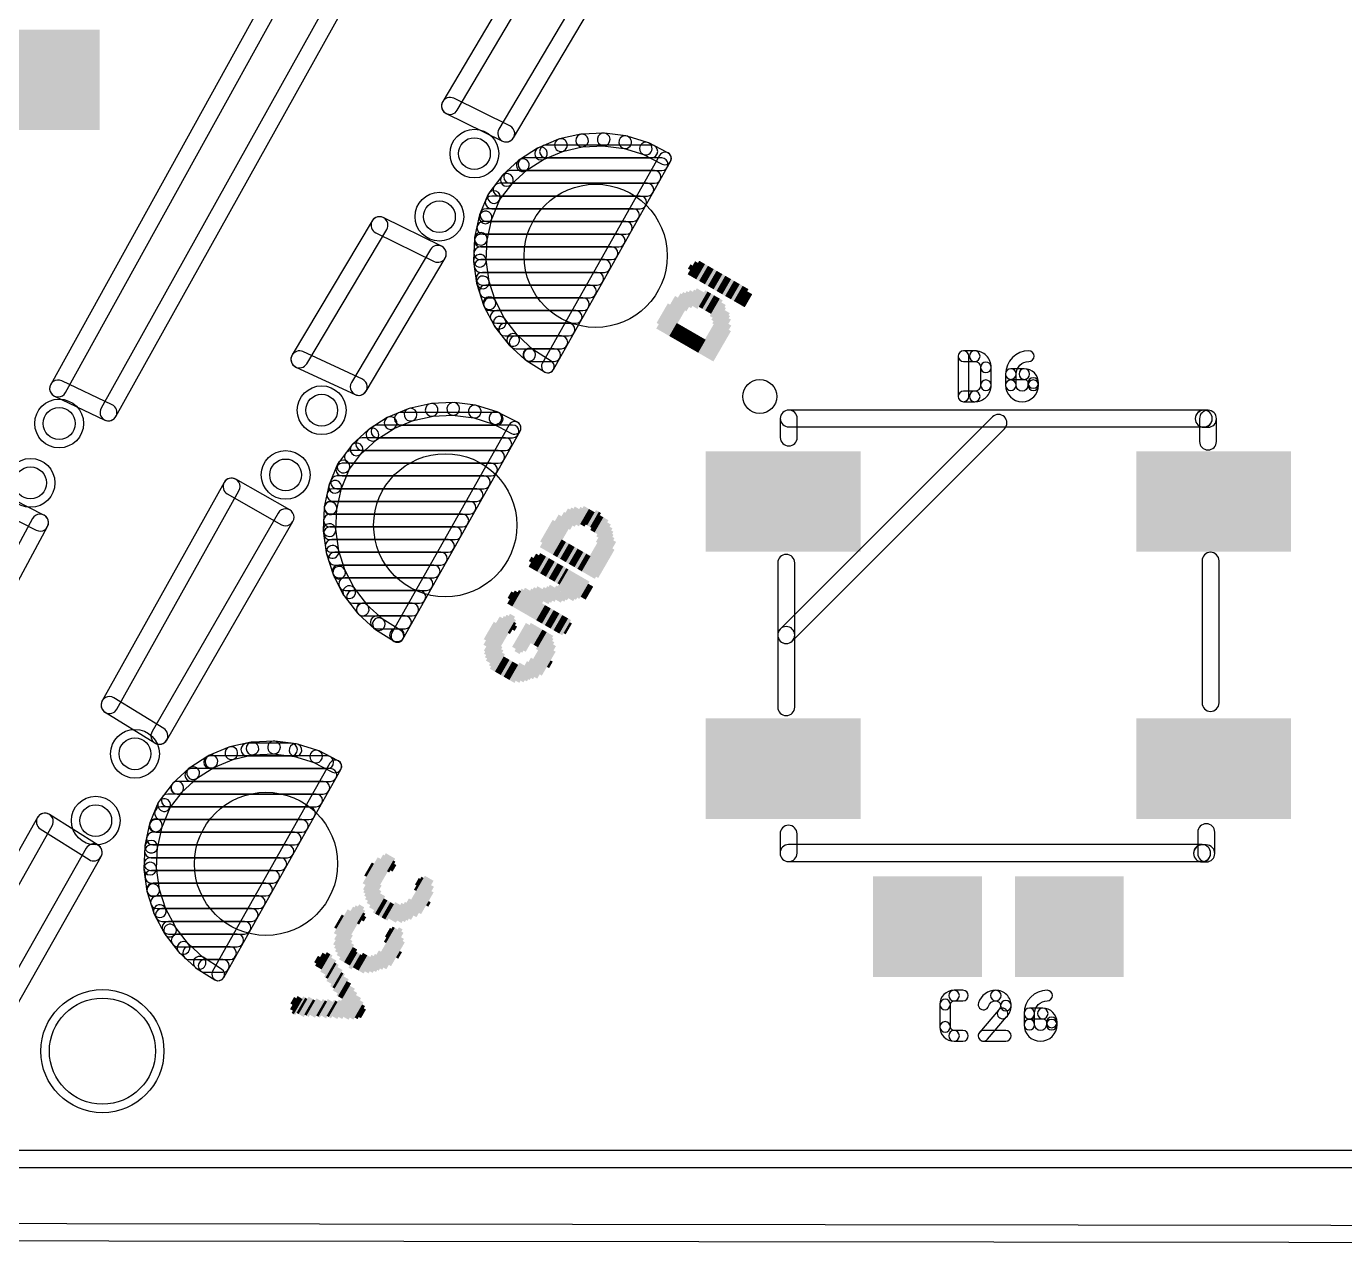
# Model space of a CAD drawing. Extents: x 0.02 to 3.96, y 0.03 to 4.16.
# Drawn here: x 2.579 to 3.201, y 2.563 to 3.137 of the extents above; entities that cross this region are included whole.
import ezdxf

# ---------------------------------------------------------------- set-up
doc = ezdxf.new("R2010")
doc.units = 0
for name, color, linetype in [('17', 82, 'CONTINUOUS'), ('20', 253, 'CONTINUOUS'), ('21', 253, 'CONTINUOUS'), ('25', 253, 'CONTINUOUS'), ('29', 253, 'CONTINUOUS')]:
    doc.layers.add(name, color=color, linetype=linetype)

# ---------------------------------------------------------------- blocks, each defined once
blk = doc.blocks.new('RECT')
blk.add_solid([(-0.5, -0.5), (0.5, -0.5), (-0.5, 0.5), (0.5, 0.5)])
blk = doc.blocks.new('ROUNDP')
blk.add_circle((0, 0), 0.5)

msp = doc.modelspace()

# ---------------------------------------------------------------- linework, layer by layer
at = {"layer": '20'}
for points in [[(2.7565, 3.267936), (2.59075, 2.968186, 1), (2.59775, 2.964314), (2.7635, 3.264064, 1)], [(2.621494, 2.953053), (2.795244, 3.264803, 1), (2.788256, 3.268697), (2.614506, 2.956947, 1)], [(2.782443, 3.097463), (2.880943, 3.263963, 1), (2.874057, 3.268037), (2.775557, 3.101537, 1)], [(2.907559, 3.266539), (2.802059, 3.088539, 1), (2.808941, 3.084461), (2.914441, 3.262461, 1)], [(2.807262, 3.090091), (2.780762, 3.103091, 1), (2.777238, 3.095909), (2.803738, 3.082909, 1)], [(2.711435, 2.97795), (2.749185, 3.0412, 1), (2.742315, 3.0453), (2.704565, 2.98205, 1)], [(2.743987, 3.039659), (2.771487, 3.026159, 1), (2.775013, 3.033341), (2.747513, 3.046841, 1)], [(2.76981, 3.031792), (2.73256, 2.969042, 1), (2.73944, 2.964958), (2.77669, 3.027708, 1)], [(2.737684, 2.970628), (2.709684, 2.983628, 1), (2.706316, 2.976372), (2.734316, 2.963372, 1)], [(2.592538, 2.962635), (2.616288, 2.951385, 1), (2.619712, 2.958615), (2.595962, 2.969865, 1)], [(2.621993, 2.81505), (2.679493, 2.91805, 1), (2.672507, 2.92195), (2.615007, 2.81895, 1)], [(2.674023, 2.916523), (2.699523, 2.902023, 1), (2.703477, 2.908977), (2.677977, 2.923477, 1)], [(2.563194, 2.909931), (2.583944, 2.899431, 1), (2.587556, 2.906569), (2.566806, 2.917069, 1)], [(2.698036, 2.907501), (2.638536, 2.804501, 1), (2.645464, 2.800499), (2.704964, 2.903499, 1)], [(2.582227, 2.904894), (2.483977, 2.722144, 1), (2.491023, 2.718356), (2.589273, 2.901106, 1)], [(2.6441, 2.805904), (2.6206, 2.820404, 1), (2.6164, 2.813596), (2.6399, 2.799096, 1)], [(2.482485, 2.566537), (2.591485, 2.760037, 1), (2.584515, 2.763963), (2.475515, 2.570463, 1)], [(2.585867, 2.758616), (2.608867, 2.744116, 1), (2.613133, 2.750884), (2.590133, 2.765384, 1)], [(2.607521, 2.749474), (2.525521, 2.604974, 1), (2.532479, 2.601026), (2.614479, 2.745526, 1)], [(2.529, 2.599), (3.2925, 2.599, 1), (3.2925, 2.607), (2.529, 2.607, 1)], [(3.313505, 2.5715), (2.479005, 2.5725, 1), (2.478995, 2.5645), (3.313495, 2.5635, 1)]]:
    msp.add_lwpolyline(points, format="xyb", close=True, dxfattribs=at)
for centre, radius in [((2.7905, 3.077), 0.0075), ((2.774, 3.04725), 0.0075), ((2.7185, 2.956), 0.0075), ((2.59475, 2.94975), 0.0075), ((2.58125, 2.92175), 0.0075), ((2.7015, 2.9255), 0.0075), ((2.6305, 2.794), 0.0075), ((2.612, 2.7625), 0.0075), ((2.615141, 2.653783), 0.025)]:
    msp.add_circle(centre, radius, dxfattribs=at)
at = {"layer": '21'}
for points in [[(2.940328, 2.847172), (3.040328, 2.947172, 1), (3.034672, 2.952828), (2.934672, 2.852828, 1)], [(3.1343, 2.9561), (2.9387, 2.9561, 1), (2.9387, 2.9481), (3.1343, 2.9481, 1)], [(2.9347, 2.9521), (2.9347, 2.9432, 1), (2.9427, 2.9432), (2.9427, 2.9521, 1)], [(3.1383, 2.952), (3.1383, 2.9521, 1), (3.1303, 2.9521), (3.1303, 2.952, 1)], [(3.1363, 2.956), (3.1343, 2.956, 1), (3.1343, 2.948), (3.1363, 2.948, 1)], [(3.1403, 2.9413), (3.1403, 2.952, 1), (3.1323, 2.952), (3.1323, 2.9413, 1)], [(2.9415, 2.85), (2.9415, 2.884, 1), (2.9335, 2.884), (2.9335, 2.85, 1)], [(3.1335, 2.885), (3.1335, 2.818, 1), (3.1415, 2.818), (3.1415, 2.885, 1)], [(2.9415, 2.816), (2.9415, 2.85, 1), (2.9335, 2.85), (2.9335, 2.816, 1)], [(2.9426, 2.7472), (2.9426, 2.7563, 1), (2.9346, 2.7563), (2.9346, 2.7472, 1)], [(3.1315, 2.757), (3.1315, 2.747, 1), (3.1395, 2.747), (3.1395, 2.757, 1)], [(3.1335, 2.7512), (2.9386, 2.7512, 1), (2.9386, 2.7432), (3.1335, 2.7432, 1)], [(3.1375, 2.747), (3.1375, 2.7472, 1), (3.1295, 2.7472), (3.1295, 2.747, 1)], [(3.1355, 2.751), (3.1335, 2.751, 1), (3.1335, 2.743), (3.1355, 2.743, 1)]]:
    msp.add_lwpolyline(points, format="xyb", close=True, dxfattribs=at)
msp.add_circle((2.925, 2.9625), 0.008, dxfattribs=at)
at = {"layer": '25'}
for points in [[(3.023562, 2.9625), (3.023562, 2.9815, 1), (3.018562, 2.9815), (3.018562, 2.9625, 1)], [(3.021062, 2.979), (3.02634, 2.979, 1), (3.02634, 2.984), (3.021062, 2.984, 1)], [(3.023562, 2.9625), (3.023562, 2.9815, 1), (3.018562, 2.9815), (3.018562, 2.9625, 1)], [(3.021062, 2.979), (3.02634, 2.979, 1), (3.02634, 2.984), (3.021062, 2.984, 1)], [(3.029118, 2.976222, 1), (3.034118, 2.976222, 0.414214), (3.02634, 2.984, 1), (3.02634, 2.979, -0.414214)], [(3.029118, 2.976222, 1), (3.034118, 2.976222, 0.414214), (3.02634, 2.984, 1), (3.02634, 2.979, -0.414214)], [(3.051827, 2.979, 1), (3.051827, 2.984, 0.414209), (3.040882, 2.973055, 1), (3.045882, 2.973055, -0.414209)], [(3.051827, 2.979, 1), (3.051827, 2.984, 0.414209), (3.040882, 2.973055, 1), (3.045882, 2.973055, -0.414209)], [(3.029118, 2.976222), (3.029118, 2.967778, 1), (3.034118, 2.967778), (3.034118, 2.976222, 1)], [(3.029118, 2.976222), (3.029118, 2.967778, 1), (3.034118, 2.967778), (3.034118, 2.976222, 1)], [(3.043382, 2.970555), (3.049716, 2.970555, 1), (3.049716, 2.975555), (3.043382, 2.975555, 1)], [(3.045882, 2.967778), (3.045882, 2.973055, 1), (3.040882, 2.973055), (3.040882, 2.967778, 1)], [(3.043382, 2.970555), (3.049716, 2.970555, 1), (3.049716, 2.975555), (3.043382, 2.975555, 1)], [(3.045882, 2.967778), (3.045882, 2.973055, 1), (3.040882, 2.973055), (3.040882, 2.967778, 1)], [(3.051438, 2.968833, 1), (3.056438, 2.968833, 0.414214), (3.049716, 2.975555, 1), (3.049716, 2.970555, -0.414214)], [(3.051438, 2.968833, 1), (3.056438, 2.968833, 0.414214), (3.049716, 2.975555, 1), (3.049716, 2.970555, -0.414214)], [(3.051438, 2.968833), (3.051438, 2.967778, 1), (3.056438, 2.967778), (3.056438, 2.968833, 1)], [(3.051438, 2.968833), (3.051438, 2.967778, 1), (3.056438, 2.967778), (3.056438, 2.968833, 1)], [(3.02634, 2.965), (3.021062, 2.965, 1), (3.021062, 2.96), (3.02634, 2.96, 1)], [(3.02634, 2.965), (3.021062, 2.965, 1), (3.021062, 2.96), (3.02634, 2.96, 1)], [(3.02634, 2.965, 1), (3.02634, 2.96, 0.41422), (3.034118, 2.967778, 1), (3.029118, 2.967778, -0.41422)], [(3.02634, 2.965, 1), (3.02634, 2.96, 0.41422), (3.034118, 2.967778, 1), (3.029118, 2.967778, -0.41422)], [(3.045882, 2.967778, 1), (3.040882, 2.967778, 1), (3.056438, 2.967778, 1), (3.051438, 2.967778, -1)], [(3.045882, 2.967778, 1), (3.040882, 2.967778, 1), (3.056438, 2.967778, 1), (3.051438, 2.967778, -1)], [(3.016588, 2.6775, 1), (3.016588, 2.6825, 0.414205), (3.009866, 2.675778, 1), (3.014866, 2.675778, -0.414205)], [(3.016588, 2.6775, 1), (3.016588, 2.6825, 0.414205), (3.009866, 2.675778, 1), (3.014866, 2.675778, -0.414205)], [(3.016588, 2.6775), (3.02081, 2.6775, 1), (3.02081, 2.6825), (3.016588, 2.6825, 1)], [(3.016588, 2.6775), (3.02081, 2.6775, 1), (3.02081, 2.6825), (3.016588, 2.6825, 1)], [(3.036284, 2.6775, 1), (3.036284, 2.6825, 0.325185), (3.0281, 2.676548, 1), (3.032857, 2.675007, -0.325185)], [(3.036284, 2.6775, 1), (3.036284, 2.6825, 0.325185), (3.0281, 2.676548, 1), (3.032857, 2.675007, -0.325185)], [(3.038534, 2.67525, 1), (3.043534, 2.67525, 0.414214), (3.036284, 2.6825, 1), (3.036284, 2.6775, -0.414214)], [(3.038534, 2.67525, 1), (3.043534, 2.67525, 0.414214), (3.036284, 2.6825, 1), (3.036284, 2.6775, -0.414214)], [(3.060523, 2.6775, 1), (3.060523, 2.6825, 0.414209), (3.049579, 2.671555, 1), (3.054579, 2.671555, -0.414209)], [(3.060523, 2.6775, 1), (3.060523, 2.6825, 0.414209), (3.049579, 2.671555, 1), (3.054579, 2.671555, -0.414209)], [(3.014866, 2.665222), (3.014866, 2.675778, 1), (3.009866, 2.675778), (3.009866, 2.665222, 1)], [(3.014866, 2.665222), (3.014866, 2.675778, 1), (3.009866, 2.675778), (3.009866, 2.665222, 1)], [(3.037546, 2.673175), (3.028574, 2.662619, 1), (3.032384, 2.659381), (3.041356, 2.669936, 1)], [(3.037546, 2.673175), (3.028574, 2.662619, 1), (3.032384, 2.659381), (3.041356, 2.669936, 1)], [(3.037727, 2.673366, 1), (3.041175, 2.669745, 0.205254), (3.043534, 2.67525, 1), (3.038534, 2.67525, -0.205254)], [(3.037727, 2.673366, 1), (3.041175, 2.669745, 0.205254), (3.043534, 2.67525, 1), (3.038534, 2.67525, -0.205254)], [(3.052079, 2.669055), (3.058412, 2.669055, 1), (3.058412, 2.674055), (3.052079, 2.674055, 1)], [(3.054579, 2.666278), (3.054579, 2.671555, 1), (3.049579, 2.671555), (3.049579, 2.666278, 1)], [(3.052079, 2.669055), (3.058412, 2.669055, 1), (3.058412, 2.674055), (3.052079, 2.674055, 1)], [(3.054579, 2.666278), (3.054579, 2.671555, 1), (3.049579, 2.671555), (3.049579, 2.666278, 1)], [(3.060134, 2.667333, 1), (3.065134, 2.667333, 0.414214), (3.058412, 2.674055, 1), (3.058412, 2.669055, -0.414214)], [(3.060134, 2.667333, 1), (3.065134, 2.667333, 0.414214), (3.058412, 2.674055, 1), (3.058412, 2.669055, -0.414214)], [(3.014866, 2.665222, 1), (3.009866, 2.665222, 0.414214), (3.016588, 2.6585, 1), (3.016588, 2.6635, -0.414214)], [(3.014866, 2.665222, 1), (3.009866, 2.665222, 0.414214), (3.016588, 2.6585, 1), (3.016588, 2.6635, -0.414214)], [(3.054578, 2.666278, 1), (3.049578, 2.666278, 1), (3.065134, 2.666278, 1), (3.060134, 2.666278, -1)], [(3.054578, 2.666278, 1), (3.049578, 2.666278, 1), (3.065134, 2.666278, 1), (3.060134, 2.666278, -1)], [(3.060134, 2.667333), (3.060134, 2.666278, 1), (3.065134, 2.666278), (3.065134, 2.667333, 1)], [(3.060134, 2.667333), (3.060134, 2.666278, 1), (3.065134, 2.666278), (3.065134, 2.667333, 1)], [(3.02081, 2.6635), (3.016588, 2.6635, 1), (3.016588, 2.6585), (3.02081, 2.6585, 1)], [(3.02081, 2.6635), (3.016588, 2.6635, 1), (3.016588, 2.6585), (3.02081, 2.6585, 1)], [(3.030479, 2.6585), (3.041034, 2.6585, 1), (3.041034, 2.6635), (3.030479, 2.6635, 1)], [(3.030479, 2.6585), (3.041034, 2.6585, 1), (3.041034, 2.6635), (3.030479, 2.6635, 1)]]:
    msp.add_lwpolyline(points, format="xyb", close=True, dxfattribs=at)
at = {"layer": '29'}
for points in [[(2.830145, 3.083732), (2.820744, 3.079795, 1), (2.823061, 3.074261), (2.832462, 3.078197, 1)], [(2.840585, 3.086135), (2.830643, 3.083891, 1), (2.831964, 3.078038), (2.841906, 3.080283, 1)], [(2.851284, 3.08669), (2.841103, 3.086206, 1), (2.841388, 3.080212), (2.851569, 3.080696, 1)], [(2.861917, 3.085377), (2.851807, 3.086669, 1), (2.851046, 3.080717), (2.861156, 3.079426, 1)], [(2.87216, 3.082239), (2.862427, 3.085266, 1), (2.860645, 3.079537), (2.870378, 3.07651, 1)], [(2.881702, 3.077369), (2.872644, 3.082041, 1), (2.869894, 3.076708), (2.878952, 3.072037, 1)], [(2.820281, 3.079552), (2.811706, 3.074043, 1), (2.814949, 3.068995), (2.823524, 3.074504, 1)], [(2.824224, 3.075), (2.873934, 3.075, 1), (2.873934, 3.081), (2.824224, 3.081, 1)], [(2.827706, 2.97516), (2.882941, 3.073231, 1), (2.877713, 3.076175), (2.822478, 2.978104, 1)], [(2.811292, 3.073723), (2.803804, 3.066808, 1), (2.807875, 3.0624), (2.815363, 3.069315, 1)], [(2.814077, 3.069), (2.878805, 3.069, 1), (2.878805, 3.075), (2.814077, 3.075, 1)], [(2.803453, 3.066421), (2.797279, 3.058311, 1), (2.802053, 3.054677), (2.808227, 3.062787, 1)], [(2.807352, 3.063), (2.875426, 3.063, 1), (2.875426, 3.069), (2.807352, 3.069, 1)], [(2.796892, 3.057634), (2.792965, 3.048079, 1), (2.798514, 3.045799), (2.802441, 3.055354, 1)], [(2.802335, 3.057), (2.872046, 3.057, 1), (2.872046, 3.063), (2.802335, 3.063, 1)], [(2.798641, 3.051), (2.868667, 3.051, 1), (2.868667, 3.057), (2.798641, 3.057, 1)], [(2.792809, 3.04758), (2.790601, 3.037488, 1), (2.796463, 3.036206), (2.79867, 3.046298, 1)], [(2.794659, 3.039), (2.861908, 3.039, 1), (2.861908, 3.045), (2.794659, 3.045, 1)], [(2.796176, 3.045), (2.865288, 3.045, 1), (2.865288, 3.051), (2.796176, 3.051, 1)], [(2.790534, 3.03697), (2.790113, 3.026648, 1), (2.796108, 3.026403), (2.796529, 3.036725, 1)], [(2.793497, 3.033), (2.858529, 3.033, 1), (2.858529, 3.039), (2.793497, 3.039, 1)], [(2.793252, 3.027), (2.85515, 3.027, 1), (2.85515, 3.033), (2.793252, 3.033, 1)], [(2.790137, 3.026126), (2.791514, 3.015888, 1), (2.79746, 3.016687), (2.796083, 3.026925, 1)], [(2.79345, 3.021), (2.85177, 3.021, 1), (2.85177, 3.027), (2.79345, 3.027, 1)], [(2.794257, 3.015), (2.848391, 3.015, 1), (2.848391, 3.021), (2.794257, 3.021, 1)], [(2.791628, 3.015377), (2.794762, 3.005534, 1), (2.800479, 3.007354), (2.797346, 3.017197, 1)], [(2.795852, 3.009), (2.845012, 3.009, 1), (2.845012, 3.015), (2.795852, 3.015, 1)], [(2.794964, 3.005051), (2.799759, 2.995901, 1), (2.805073, 2.998687), (2.800278, 3.007836, 1)], [(2.797853, 3.003), (2.841632, 3.003, 1), (2.841632, 3.009), (2.797853, 3.009, 1)], [(2.800998, 2.997), (2.838253, 2.997, 1), (2.838253, 3.003), (2.800998, 3.003, 1)], [(2.800041, 2.995461), (2.806353, 2.987283, 1), (2.811103, 2.990949), (2.804791, 2.999127, 1)], [(2.804959, 2.991), (2.834874, 2.991, 1), (2.834874, 2.997), (2.804959, 2.997, 1)], [(2.806707, 2.986898), (2.814343, 2.979941, 1), (2.818384, 2.984376), (2.810749, 2.991333, 1)], [(2.809953, 2.985), (2.831494, 2.985, 1), (2.831494, 2.991), (2.809953, 2.991, 1)], [(2.814759, 2.979623), (2.823487, 2.974097, 1), (2.826697, 2.979167), (2.817969, 2.984693, 1)], [(2.816613, 2.979), (2.828115, 2.979, 1), (2.828115, 2.985), (2.816613, 2.985, 1)], [(2.769691, 2.959091), (2.759749, 2.956847, 1), (2.76107, 2.950994), (2.771012, 2.953239, 1)], [(2.78039, 2.959645), (2.770209, 2.959162, 1), (2.770494, 2.953168), (2.780675, 2.953652, 1)], [(2.791022, 2.958333), (2.780912, 2.959625, 1), (2.780152, 2.953673), (2.790262, 2.952382, 1)], [(2.801266, 2.955195), (2.791533, 2.958222, 1), (2.789751, 2.952493), (2.799483, 2.949466, 1)], [(2.749387, 2.952508), (2.740812, 2.946998, 1), (2.744055, 2.941951), (2.75263, 2.94746, 1)], [(2.759251, 2.956688), (2.74985, 2.952751, 1), (2.752167, 2.947217), (2.761568, 2.951153, 1)], [(2.755823, 2.949), (2.801015, 2.949, 1), (2.801015, 2.955), (2.755823, 2.955, 1)], [(2.810808, 2.950325), (2.801749, 2.954997, 1), (2.799, 2.949664), (2.808058, 2.944993, 1)], [(2.740398, 2.946679), (2.73291, 2.939764, 1), (2.736981, 2.935356), (2.744469, 2.942271, 1)], [(2.744808, 2.943), (2.808499, 2.943, 1), (2.808499, 2.949), (2.744808, 2.949, 1)], [(2.756811, 2.848116), (2.812047, 2.946187, 1), (2.806819, 2.949131), (2.751584, 2.85106, 1)], [(2.732558, 2.939377), (2.726385, 2.931267, 1), (2.731159, 2.927633), (2.737333, 2.935743, 1)], [(2.737588, 2.937), (2.805119, 2.937, 1), (2.805119, 2.943), (2.737588, 2.943, 1)], [(2.732236, 2.931), (2.80174, 2.931, 1), (2.80174, 2.937), (2.732236, 2.937, 1)], [(2.725997, 2.93059), (2.722071, 2.921035, 1), (2.72762, 2.918755), (2.731547, 2.92831, 1)], [(2.728176, 2.925), (2.798361, 2.925, 1), (2.798361, 2.931), (2.728176, 2.931, 1)], [(2.721915, 2.920536), (2.719707, 2.910444, 1), (2.725568, 2.909162), (2.727776, 2.919254, 1)], [(2.725711, 2.919), (2.794981, 2.919, 1), (2.794981, 2.925), (2.725711, 2.925, 1)], [(2.723993, 2.913), (2.791602, 2.913, 1), (2.791602, 2.919), (2.723993, 2.919, 1)], [(2.71964, 2.909926), (2.719218, 2.899604, 1), (2.725213, 2.899359), (2.725635, 2.909681, 1)], [(2.722681, 2.907), (2.788223, 2.907, 1), (2.788223, 2.913), (2.722681, 2.913, 1)], [(2.719243, 2.899082), (2.72062, 2.888844, 1), (2.726566, 2.889643), (2.725189, 2.899881, 1)], [(2.722401, 2.901), (2.784844, 2.901, 1), (2.784844, 2.907), (2.722401, 2.907, 1)], [(2.722415, 2.895), (2.781464, 2.895, 1), (2.781464, 2.901), (2.722415, 2.901, 1)], [(2.723222, 2.889), (2.778085, 2.889, 1), (2.778085, 2.895), (2.723222, 2.895, 1)], [(2.720734, 2.888333), (2.723868, 2.87849, 1), (2.729585, 2.88031), (2.726451, 2.890153, 1)], [(2.724625, 2.883), (2.774705, 2.883, 1), (2.774705, 2.889), (2.724625, 2.889, 1)], [(2.726535, 2.877), (2.771326, 2.877, 1), (2.771326, 2.883), (2.726535, 2.883, 1)], [(2.724069, 2.878007), (2.728865, 2.868857, 1), (2.734179, 2.871643), (2.729384, 2.880792, 1)], [(2.729557, 2.871), (2.767947, 2.871, 1), (2.767947, 2.877), (2.729557, 2.877, 1)], [(2.729147, 2.868417), (2.735459, 2.860239, 1), (2.740209, 2.863905), (2.733897, 2.872083, 1)], [(2.733259, 2.865), (2.764568, 2.865, 1), (2.764568, 2.871), (2.733259, 2.871, 1)], [(2.735813, 2.859854), (2.743449, 2.852897, 1), (2.74749, 2.857332), (2.739854, 2.864289, 1)], [(2.737913, 2.859), (2.761188, 2.859, 1), (2.761188, 2.865), (2.737913, 2.865, 1)], [(2.744497, 2.853), (2.757809, 2.853, 1), (2.757809, 2.859), (2.744497, 2.859, 1)], [(2.743865, 2.852579), (2.752593, 2.847053, 1), (2.755802, 2.852123), (2.747074, 2.857649, 1)], [(2.753547, 2.847), (2.75443, 2.847, 1), (2.75443, 2.853), (2.753547, 2.853, 1)], [(2.674751, 2.797068), (2.66535, 2.793131, 1), (2.667667, 2.787597), (2.677068, 2.791533, 1)], [(2.685191, 2.799471), (2.675249, 2.797227, 1), (2.67657, 2.791374), (2.686512, 2.793619, 1)], [(2.683437, 2.793), (2.704088, 2.793, 1), (2.704088, 2.799), (2.683437, 2.799, 1)], [(2.69589, 2.800026), (2.685709, 2.799542, 1), (2.685994, 2.793548), (2.696175, 2.794032, 1)], [(2.706522, 2.798713), (2.696412, 2.800005, 1), (2.695652, 2.794053), (2.705762, 2.792762, 1)], [(2.716766, 2.795575), (2.707033, 2.798602, 1), (2.705251, 2.792873), (2.714983, 2.789846, 1)], [(2.664887, 2.792888), (2.656312, 2.787379, 1), (2.659555, 2.782331), (2.66813, 2.78784, 1)], [(2.665942, 2.787), (2.72113, 2.787, 1), (2.72113, 2.793), (2.665942, 2.793, 1)], [(2.672311, 2.688496), (2.727547, 2.786567, 1), (2.722319, 2.789511), (2.667084, 2.69144, 1)], [(2.726308, 2.790705), (2.717249, 2.795377, 1), (2.7145, 2.790044), (2.723558, 2.785373, 1)], [(2.655898, 2.787059), (2.64841, 2.780144, 1), (2.652481, 2.775736), (2.659969, 2.782651, 1)], [(2.657008, 2.781), (2.722658, 2.781, 1), (2.722658, 2.787), (2.657008, 2.787, 1)], [(2.648058, 2.779757), (2.641885, 2.771647, 1), (2.646659, 2.768013), (2.652833, 2.776123, 1)], [(2.650511, 2.775), (2.719279, 2.775, 1), (2.719279, 2.781), (2.650511, 2.781, 1)], [(2.641497, 2.77097), (2.637571, 2.761415, 1), (2.64312, 2.759135), (2.647047, 2.76869, 1)], [(2.645924, 2.769), (2.7159, 2.769, 1), (2.7159, 2.775), (2.645924, 2.775, 1)], [(2.642698, 2.763), (2.71252, 2.763, 1), (2.71252, 2.769), (2.642698, 2.769, 1)], [(2.637415, 2.760916), (2.635207, 2.750824, 1), (2.641068, 2.749542), (2.643276, 2.759634, 1)], [(2.640285, 2.757), (2.709141, 2.757, 1), (2.709141, 2.763), (2.640285, 2.763, 1)], [(2.63514, 2.750306), (2.634718, 2.739984, 1), (2.640713, 2.739739), (2.641135, 2.750061, 1)], [(2.638973, 2.751), (2.705762, 2.751, 1), (2.705762, 2.757), (2.638973, 2.757, 1)], [(2.638048, 2.745), (2.702382, 2.745, 1), (2.702382, 2.751), (2.638048, 2.751, 1)], [(2.634743, 2.739462), (2.63612, 2.729224, 1), (2.642066, 2.730023), (2.640689, 2.740261, 1)], [(2.637803, 2.739), (2.699003, 2.739, 1), (2.699003, 2.745), (2.637803, 2.745, 1)], [(2.638235, 2.733), (2.695624, 2.733, 1), (2.695624, 2.739), (2.638235, 2.739, 1)], [(2.639042, 2.727), (2.692244, 2.727, 1), (2.692244, 2.733), (2.639042, 2.733, 1)], [(2.636234, 2.728713), (2.639368, 2.71887, 1), (2.645085, 2.72069), (2.641951, 2.730533, 1)], [(2.640883, 2.721), (2.688865, 2.721, 1), (2.688865, 2.727), (2.640883, 2.727, 1)], [(2.639569, 2.718387), (2.644365, 2.709237, 1), (2.649679, 2.712023), (2.644884, 2.721172, 1)], [(2.643159, 2.715), (2.685486, 2.715, 1), (2.685486, 2.721), (2.643159, 2.721, 1)], [(2.646304, 2.709), (2.682106, 2.709, 1), (2.682106, 2.715), (2.646304, 2.715, 1)], [(2.644647, 2.708797), (2.650959, 2.700619, 1), (2.655709, 2.704285), (2.649397, 2.712463, 1)], [(2.650595, 2.703), (2.678727, 2.703, 1), (2.678727, 2.709), (2.650595, 2.709, 1)], [(2.651313, 2.700234), (2.658949, 2.693277, 1), (2.66299, 2.697712), (2.655354, 2.704669, 1)], [(2.656024, 2.697), (2.675348, 2.697, 1), (2.675348, 2.703), (2.656024, 2.703, 1)], [(2.659365, 2.692959), (2.668093, 2.687433, 1), (2.671302, 2.692503), (2.662574, 2.698029, 1)], [(2.663329, 2.691), (2.671968, 2.691, 1), (2.671968, 2.697), (2.663329, 2.697, 1)]]:
    msp.add_lwpolyline(points, format="xyb", close=True, dxfattribs=at)
for centre, radius in [((2.7905, 3.077), 0.0115), ((2.774, 3.04725), 0.0115), ((2.7185, 2.956), 0.0115), ((2.59475, 2.94975), 0.0115), ((2.58125, 2.92175), 0.0115), ((2.7015, 2.9255), 0.0115), ((2.6305, 2.794), 0.0115), ((2.612, 2.7625), 0.0115), ((2.615141, 2.653783), 0.029)]:
    msp.add_circle(centre, radius, dxfattribs=at)

# ---------------------------------------------------------------- block references
at = {"layer": '17', "xscale": 0.0675, "yscale": 0.0675, "rotation": 60}
for p in [(2.847644, 3.028794), (2.847644, 3.028794), (2.77675, 2.90175), (2.77675, 2.90175), (2.69225, 2.74213), (2.69225, 2.74213)]:
    msp.add_blockref('ROUNDP', p, dxfattribs=at)
at = {"layer": '21', "rotation": 60}
for p, xscale, yscale in [((2.894923, 3.022598), 0.008268, 0.001181), ((2.893434, 3.022775), 0.007087, 0.001575), ((2.892241, 3.023464), 0.002362, 0.001181), ((2.895605, 3.022204), 0.008268, 0.001181), ((2.896628, 3.021614), 0.008268, 0.001181), ((2.897821, 3.020925), 0.008268, 0.001575), ((2.899014, 3.020236), 0.008268, 0.001181), ((2.899696, 3.019842), 0.008268, 0.001181), ((2.900719, 3.019251), 0.008268, 0.001181), ((2.901912, 3.018562), 0.008268, 0.001575), ((2.903106, 3.017874), 0.008268, 0.001181), ((2.904129, 3.017283), 0.008268, 0.001181), ((2.904811, 3.016889), 0.008268, 0.001181), ((2.906004, 3.0162), 0.008268, 0.001575), ((2.907197, 3.015511), 0.008268, 0.001181), ((2.907879, 3.015118), 0.008268, 0.001181), ((2.908902, 3.014527), 0.008268, 0.001181), ((2.910095, 3.013838), 0.008268, 0.001575), ((2.911289, 3.013149), 0.008268, 0.001181), ((2.912312, 3.012559), 0.008268, 0.001181), ((2.912993, 3.012165), 0.008268, 0.001181), ((2.914187, 3.011476), 0.008268, 0.001575), ((2.91538, 3.010787), 0.008268, 0.001181), ((2.916062, 3.010393), 0.008268, 0.001181), ((2.881328, 3.001807), 0.017717, 0.001575), ((2.883112, 3.002141), 0.020079, 0.001181), ((2.884089, 3.002258), 0.02126, 0.001181), ((2.885407, 3.002179), 0.022441, 0.001181), ((2.886896, 3.002002), 0.023622, 0.001575), ((2.888384, 3.001824), 0.024803, 0.001181), ((2.892905, 3.008079), 0.011811, 0.001181), ((2.894518, 3.008511), 0.009449, 0.001181), ((2.896007, 3.008334), 0.008268, 0.001575), ((2.897496, 3.008156), 0.009449, 0.001181), ((2.898814, 3.008077), 0.008268, 0.001181), ((2.899496, 3.007684), 0.008268, 0.001181), ((2.900689, 3.006995), 0.008268, 0.001575), ((2.901882, 3.006306), 0.008268, 0.001181), ((2.902564, 3.005912), 0.008268, 0.001181), ((2.903587, 3.005321), 0.008268, 0.001181), ((2.904485, 3.004121), 0.009449, 0.001575), ((2.917085, 3.009803), 0.008268, 0.001181), ((2.917983, 3.008602), 0.007087, 0.001575), ((2.919176, 3.007913), 0.007087, 0.001181), ((2.879544, 3.001473), 0.01063, 0.001181), ((2.902364, 2.993753), 0.024803, 0.001181), ((2.903262, 2.992553), 0.023622, 0.001575), ((2.904455, 2.991864), 0.023622, 0.001181), ((2.905088, 3.002409), 0.009449, 0.001181), ((2.905815, 3.001307), 0.01063, 0.001181), ((2.884637, 2.993759), 0.007087, 0.001181), ((2.88566, 2.993168), 0.007087, 0.001181), ((2.886853, 2.992479), 0.007087, 0.001575), ((2.904842, 2.990959), 0.022441, 0.001181), ((2.905569, 2.989857), 0.02126, 0.001181), ((2.906172, 2.988145), 0.018898, 0.001575), ((2.888047, 2.99179), 0.007087, 0.001181), ((2.88907, 2.9912), 0.007087, 0.001181), ((2.889751, 2.990806), 0.007087, 0.001181), ((2.890945, 2.990117), 0.007087, 0.001575), ((2.892138, 2.989428), 0.007087, 0.001181), ((2.89282, 2.989035), 0.007087, 0.001181), ((2.893843, 2.988444), 0.007087, 0.001181), ((2.895036, 2.987755), 0.007087, 0.001575), ((2.89623, 2.987066), 0.007087, 0.001181), ((2.897252, 2.986476), 0.007087, 0.001181), ((2.906775, 2.986433), 0.016535, 0.001181), ((2.829502, 2.899686), 0.022441, 0.001181), ((2.83082, 2.899607), 0.023622, 0.001181), ((2.832309, 2.899429), 0.024803, 0.001575), ((2.833502, 2.89874), 0.024803, 0.001181), ((2.838023, 2.904995), 0.011811, 0.001181), ((2.839932, 2.905939), 0.01063, 0.001181), ((2.84142, 2.905761), 0.009449, 0.001575), ((2.842909, 2.905584), 0.008268, 0.001181), ((2.843932, 2.904993), 0.008268, 0.001181), ((2.844909, 2.905111), 0.007087, 0.001181), ((2.846398, 2.904934), 0.008268, 0.001575), ((2.826446, 2.898723), 0.017717, 0.001575), ((2.824957, 2.8989), 0.011811, 0.001181), ((2.82823, 2.899057), 0.020079, 0.001181), ((2.847777, 2.891181), 0.025984, 0.001181), ((2.847591, 2.904245), 0.008268, 0.001181), ((2.847682, 2.902828), 0.008268, 0.001181), ((2.848705, 2.902237), 0.008268, 0.001181), ((2.849898, 2.901548), 0.008268, 0.001575), ((2.850934, 2.898223), 0.01063, 0.001181), ((2.850797, 2.900348), 0.009449, 0.001181), ((2.848675, 2.88998), 0.024803, 0.001575), ((2.849573, 2.88878), 0.023622, 0.001181), ((2.84996, 2.887875), 0.022441, 0.001181), ((2.850687, 2.886773), 0.02126, 0.001181), ((2.830051, 2.891187), 0.008268, 0.001181), ((2.831073, 2.890596), 0.008268, 0.001181), ((2.832267, 2.889907), 0.008268, 0.001575), ((2.83346, 2.889218), 0.008268, 0.001181), ((2.834483, 2.888627), 0.008268, 0.001181), ((2.835165, 2.888234), 0.008268, 0.001181), ((2.836358, 2.887545), 0.008268, 0.001575), ((2.837552, 2.886856), 0.008268, 0.001181), ((2.838234, 2.886462), 0.008268, 0.001181), ((2.839256, 2.885872), 0.008268, 0.001181), ((2.851585, 2.885572), 0.020079, 0.001575), ((2.852188, 2.883861), 0.015354, 0.001181), ((2.818474, 2.884914), 0.007087, 0.001575), ((2.81728, 2.885603), 0.002362, 0.001181), ((2.819962, 2.884737), 0.008268, 0.001181), ((2.820644, 2.884343), 0.008268, 0.001181), ((2.821667, 2.883752), 0.008268, 0.001181), ((2.82286, 2.883063), 0.008268, 0.001575), ((2.824054, 2.882375), 0.008268, 0.001181), ((2.824736, 2.881981), 0.008268, 0.001181), ((2.825758, 2.88139), 0.008268, 0.001181), ((2.826952, 2.880701), 0.008268, 0.001575), ((2.828145, 2.880012), 0.008268, 0.001181), ((2.84045, 2.885183), 0.008268, 0.001575), ((2.841643, 2.884494), 0.008268, 0.001181), ((2.842666, 2.883903), 0.008268, 0.001181), ((2.830556, 2.873165), 0.017717, 0.001181), ((2.829168, 2.879422), 0.008268, 0.001181), ((2.831874, 2.873086), 0.016535, 0.001181), ((2.82985, 2.879028), 0.008268, 0.001181), ((2.831043, 2.878339), 0.008268, 0.001575), ((2.833363, 2.872908), 0.015354, 0.001575), ((2.832237, 2.87765), 0.008268, 0.001181), ((2.834556, 2.872219), 0.015354, 0.001181), ((2.835875, 2.87214), 0.014173, 0.001181), ((2.836852, 2.872258), 0.012992, 0.001181), ((2.83834, 2.87208), 0.011811, 0.001575), ((2.808434, 2.867525), 0.007087, 0.001575), ((2.809923, 2.867348), 0.008268, 0.001181), ((2.8109, 2.867466), 0.009449, 0.001181), ((2.812218, 2.867387), 0.01063, 0.001181), ((2.813412, 2.866698), 0.01063, 0.001575), ((2.8149, 2.86652), 0.011811, 0.001181), ((2.815877, 2.866638), 0.012992, 0.001181), ((2.817195, 2.866559), 0.014173, 0.001181), ((2.818389, 2.86587), 0.014173, 0.001575), ((2.819877, 2.865692), 0.015354, 0.001181), ((2.821195, 2.865613), 0.016535, 0.001181), ((2.822173, 2.865731), 0.017717, 0.001181), ((2.825728, 2.869133), 0.008268, 0.001575), ((2.827217, 2.868956), 0.009449, 0.001181), ((2.839534, 2.871391), 0.011811, 0.001181), ((2.840511, 2.871509), 0.01063, 0.001181), ((2.841829, 2.87143), 0.009449, 0.001181), ((2.843022, 2.870741), 0.007087, 0.001575), ((2.844216, 2.870052), 0.007087, 0.001181), ((2.807536, 2.868726), 0.003543, 0.001181), ((2.821004, 2.86095), 0.008268, 0.001575), ((2.799281, 2.851671), 0.015354, 0.001575), ((2.800179, 2.850471), 0.018898, 0.001181), ((2.800861, 2.850077), 0.02126, 0.001181), ((2.801883, 2.849486), 0.023622, 0.001181), ((2.802782, 2.848286), 0.024803, 0.001575), ((2.822197, 2.860261), 0.008268, 0.001181), ((2.822879, 2.859868), 0.008268, 0.001181), ((2.823902, 2.859277), 0.008268, 0.001181), ((2.825095, 2.858588), 0.008268, 0.001575), ((2.826289, 2.857899), 0.008268, 0.001181), ((2.827312, 2.857309), 0.008268, 0.001181), ((2.827993, 2.856915), 0.008268, 0.001181), ((2.829187, 2.856226), 0.008268, 0.001575), ((2.83038, 2.855537), 0.008268, 0.001181), ((2.831062, 2.855143), 0.008268, 0.001181), ((2.797792, 2.851849), 0.009449, 0.001181), ((2.80368, 2.847086), 0.023622, 0.001181), ((2.8082, 2.853341), 0.005906, 0.001181), ((2.812042, 2.849759), 0.012992, 0.001181), ((2.809518, 2.853261), 0.002362, 0.001181), ((2.812724, 2.849365), 0.012992, 0.001181), ((2.813917, 2.848676), 0.015354, 0.001575), ((2.815111, 2.847987), 0.015354, 0.001181), ((2.816088, 2.848105), 0.014173, 0.001181), ((2.817406, 2.848026), 0.012992, 0.001181), ((2.81978, 2.849382), 0.008268, 0.001575), ((2.820974, 2.848693), 0.008268, 0.001181), ((2.832085, 2.854553), 0.008268, 0.001181), ((2.833278, 2.853864), 0.008268, 0.001575), ((2.834472, 2.853175), 0.005906, 0.001181), ((2.819443, 2.839349), 0.025984, 0.001575), ((2.820931, 2.839171), 0.024803, 0.001181), ((2.821613, 2.838777), 0.022441, 0.001181), ((2.822636, 2.838187), 0.020079, 0.001181), ((2.821997, 2.848103), 0.008268, 0.001181), ((2.822383, 2.847198), 0.009449, 0.001181), ((2.800523, 2.840043), 0.01063, 0.001181), ((2.800955, 2.83843), 0.01063, 0.001181), ((2.801853, 2.837229), 0.009449, 0.001575), ((2.802751, 2.836029), 0.008268, 0.001181), ((2.823829, 2.837498), 0.017717, 0.001575), ((2.825023, 2.836809), 0.012992, 0.001181), ((2.803774, 2.835438), 0.008268, 0.001181), ((2.804456, 2.835045), 0.008268, 0.001181), ((2.80565, 2.834356), 0.008268, 0.001575), ((2.806843, 2.833667), 0.008268, 0.001181), ((2.807525, 2.833273), 0.008268, 0.001181), ((2.808548, 2.832683), 0.008268, 0.001181), ((2.810036, 2.832505), 0.009449, 0.001575), ((2.81123, 2.831816), 0.009449, 0.001181), ((2.813138, 2.83276), 0.01063, 0.001181), ((2.814411, 2.833389), 0.012992, 0.001181), ((2.826046, 2.836218), 0.003543, 0.001181), ((2.743931, 2.737607), 0.02126, 0.001181), ((2.742056, 2.73869), 0.014173, 0.001575), ((2.74325, 2.738001), 0.018898, 0.001181), ((2.744659, 2.736505), 0.022441, 0.001181), ((2.740863, 2.739379), 0.007087, 0.001181), ((2.745557, 2.735305), 0.023622, 0.001575), ((2.746455, 2.734105), 0.024803, 0.001181), ((2.751271, 2.740871), 0.005906, 0.001181), ((2.752294, 2.74028), 0.003543, 0.001181), ((2.761628, 2.725345), 0.024803, 0.001575), ((2.763116, 2.725167), 0.023622, 0.001181), ((2.764094, 2.725285), 0.022441, 0.001181), ((2.765412, 2.725206), 0.02126, 0.001181), ((2.764273, 2.732682), 0.007087, 0.001181), ((2.763886, 2.733587), 0.003543, 0.001181), ((2.743594, 2.727574), 0.01063, 0.001181), ((2.743731, 2.725449), 0.009449, 0.001181), ((2.744629, 2.724249), 0.008268, 0.001575), ((2.766605, 2.724517), 0.016535, 0.001575), ((2.767798, 2.723828), 0.011811, 0.001181), ((2.729758, 2.713059), 0.02126, 0.001181), ((2.730781, 2.712468), 0.023622, 0.001181), ((2.729372, 2.713964), 0.017717, 0.001181), ((2.731679, 2.711268), 0.024803, 0.001575), ((2.745527, 2.723048), 0.009449, 0.001181), ((2.746255, 2.721946), 0.008268, 0.001181), ((2.746937, 2.721552), 0.008268, 0.001181), ((2.74813, 2.720863), 0.008268, 0.001575), ((2.749323, 2.720174), 0.008268, 0.001181), ((2.750005, 2.719781), 0.008268, 0.001181), ((2.751323, 2.719702), 0.009449, 0.001181), ((2.752812, 2.719524), 0.008268, 0.001575), ((2.7543, 2.719347), 0.009449, 0.001181), ((2.755619, 2.719267), 0.01063, 0.001181), ((2.757186, 2.720408), 0.011811, 0.001181), ((2.768821, 2.723237), 0.002362, 0.001181), ((2.728178, 2.714653), 0.012992, 0.001575), ((2.72669, 2.71483), 0.007087, 0.001181), ((2.732282, 2.709556), 0.024803, 0.001181), ((2.737098, 2.716322), 0.005906, 0.001181), ((2.738416, 2.716243), 0.002362, 0.001181), ((2.74775, 2.701307), 0.023622, 0.001575), ((2.749534, 2.701641), 0.023622, 0.001181), ((2.750511, 2.701759), 0.022441, 0.001181), ((2.751534, 2.701169), 0.020079, 0.001181), ((2.750395, 2.708645), 0.008268, 0.001181), ((2.750008, 2.70955), 0.004724, 0.001181), ((2.729716, 2.703536), 0.011811, 0.001181), ((2.729853, 2.701412), 0.01063, 0.001181), ((2.730751, 2.700211), 0.009449, 0.001575), ((2.752432, 2.699968), 0.016535, 0.001575), ((2.75392, 2.699791), 0.012992, 0.001181), ((2.716355, 2.69693), 0.003543, 0.001181), ((2.717844, 2.696753), 0.007087, 0.001575), ((2.719332, 2.696575), 0.008268, 0.001181), ((2.720014, 2.696181), 0.008268, 0.001181), ((2.720742, 2.695079), 0.009449, 0.001181), ((2.72164, 2.693879), 0.008268, 0.001575), ((2.722538, 2.692679), 0.009449, 0.001181), ((2.731649, 2.699011), 0.008268, 0.001181), ((2.732672, 2.69842), 0.008268, 0.001181), ((2.733059, 2.697515), 0.007087, 0.001181), ((2.733957, 2.696315), 0.008268, 0.001575), ((2.735445, 2.696137), 0.007087, 0.001181), ((2.736422, 2.696255), 0.008268, 0.001181), ((2.737445, 2.695664), 0.008268, 0.001181), ((2.738639, 2.694975), 0.008268, 0.001575), ((2.740127, 2.694798), 0.009449, 0.001181), ((2.741741, 2.69523), 0.009449, 0.001181), ((2.743013, 2.695859), 0.011811, 0.001181), ((2.754943, 2.6992), 0.003543, 0.001181), ((2.722925, 2.691773), 0.008268, 0.001181), ((2.723652, 2.690672), 0.009449, 0.001181), ((2.72455, 2.689471), 0.008268, 0.001575), ((2.725448, 2.688271), 0.009449, 0.001181), ((2.726176, 2.687169), 0.008268, 0.001181), ((2.728304, 2.677075), 0.016535, 0.001575), ((2.726563, 2.686264), 0.009449, 0.001181), ((2.727461, 2.685063), 0.008268, 0.001575), ((2.728359, 2.683863), 0.009449, 0.001181), ((2.728745, 2.682958), 0.008268, 0.001181), ((2.729768, 2.682367), 0.008268, 0.001181), ((2.706033, 2.676295), 0.007087, 0.001575), ((2.705135, 2.677496), 0.003543, 0.001181), ((2.706931, 2.675095), 0.008268, 0.001181), ((2.707908, 2.675213), 0.009449, 0.001181), ((2.709226, 2.675134), 0.008268, 0.001181), ((2.710715, 2.674956), 0.009449, 0.001575), ((2.711908, 2.674267), 0.009449, 0.001181), ((2.714203, 2.674306), 0.009449, 0.001181), ((2.717181, 2.673951), 0.009449, 0.001181), ((2.719476, 2.673989), 0.009449, 0.001181), ((2.729497, 2.676386), 0.016535, 0.001181), ((2.73052, 2.675796), 0.014173, 0.001181), ((2.731202, 2.675402), 0.014173, 0.001181), ((2.732395, 2.674713), 0.011811, 0.001575), ((2.733589, 2.674024), 0.011811, 0.001181), ((2.712885, 2.674385), 0.008268, 0.001181), ((2.715692, 2.674128), 0.008268, 0.001575), ((2.718499, 2.673871), 0.008268, 0.001181), ((2.720965, 2.673812), 0.008268, 0.001575), ((2.722453, 2.673634), 0.009449, 0.001181), ((2.72343, 2.673752), 0.008268, 0.001181), ((2.724748, 2.673673), 0.009449, 0.001181), ((2.734271, 2.67363), 0.009449, 0.001181), ((2.735294, 2.67304), 0.009449, 0.001181), ((2.736487, 2.672351), 0.007087, 0.001575), ((2.73768, 2.671662), 0.004724, 0.001181)]:
    msp.add_blockref('RECT', p, dxfattribs=dict(at, xscale=xscale, yscale=yscale))
at = {"layer": '29', "xscale": 0.051307, "yscale": 0.04737}
msp.add_blockref('RECT', (2.588215, 3.11175), dxfattribs=at)
at = {"layer": '29', "yscale": 0.04737, "rotation": 180}
for p, xscale in [((2.936043, 2.912992), 0.073), ((3.138957, 2.912992), 0.073), ((2.936043, 2.787008), 0.073), ((3.138957, 2.787008), 0.073), ((3.004035, 2.7125), 0.051307), ((3.070965, 2.7125), 0.051307)]:
    msp.add_blockref('RECT', p, dxfattribs=dict(at, xscale=xscale))

doc.saveas('drawing.dxf')
